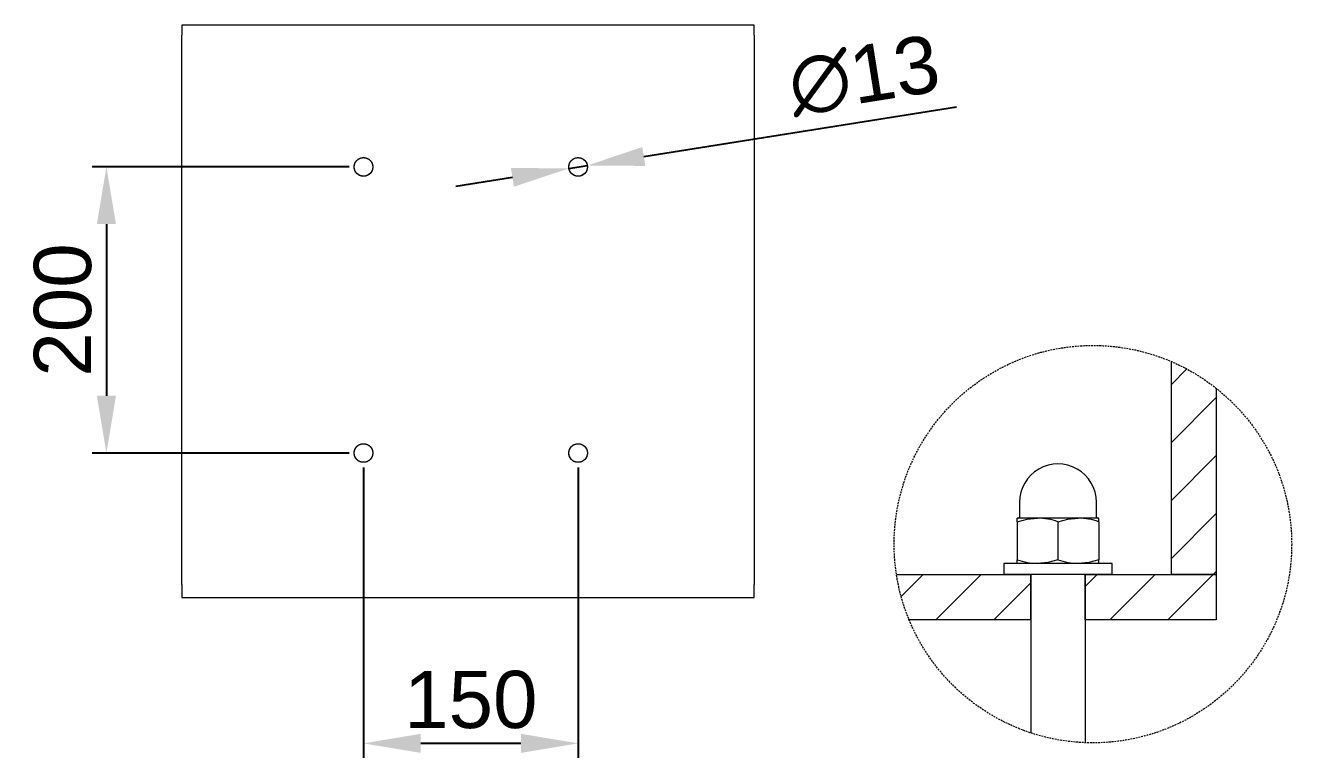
# Model space of a CAD drawing. Header units: millimetres. Extents: x -92 to 3826, y 8 to 2374.
# Drawn here: x 940 to 1825, y 40 to 552 of the extents above; entities that cross this region are included whole.
import ezdxf

# ---------------------------------------------------------------- set-up
doc = ezdxf.new("R2010")
doc.units = ezdxf.units.MM
doc.linetypes.add('HIDDEN', pattern=[1.905, 1.27, -0.635])
for name, color, linetype, lineweight in [('ZANO_R', 7, 'Continuous', 0), ('ZANO_R_przerywana', 7, 'HIDDEN', 0), ('ZANO_W', 1, 'Continuous', 0)]:
    doc.layers.add(name, color=color, linetype=linetype, lineweight=lineweight)
doc.styles.add('Arial', font='arial.ttf')
doc.styles.get("Standard").update_dxf_attribs({"font": 'ARIALUNI.TTF'})
doc.dimstyles.new('pl i ang', dxfattribs={"dimtxt": 50, "dimasz": 50, "dimexe": 1.25, "dimexo": 0.625, "dimgap": 10, "dimtad": 1, "dimtoh": 1, "dimtxsty": 'Standard', "dimcen": 2.5, "dimclrd": 1, "dimclre": 1, "dimclrt": 1, "dimadec": 0, "dimazin": 0, "dimtfac": 1, "dimtmove": 0, "dimatfit": 3, "dimfxl": 1, "dimarcsym": 1})

# ---------------------------------------------------------------- blocks, each defined once
blk = doc.blocks.new('*D393')
at = {"layer": 'ZANO_W', "color": 1, "lineweight": -2}
for p, q in [((1372.56, 460.72), (1591.14, 495.46)), ((1320.22, 452.41), (1333.05, 454.45)), ((1280.71, 446.13), (1241.21, 439.85))]:
    blk.add_line(p, q, dxfattribs=at)
at = {"layer": 'ZANO_W', "color": 1}
for points in [[(1371.51, 467.31), (1373.61, 454.14), (1333.05, 454.45)], [(1281.76, 439.54), (1279.67, 452.71), (1320.22, 452.41)]]:
    blk.add_solid(points, dxfattribs=at)
at = {"layer": 'ZANO_W', "color": 1, "insert": (1526.53, 517.13), "char_height": 40, "attachment_point": 5, "rotation": 9.02987, "style": 'Arial'}
blk.add_mtext('∅13', dxfattribs=at)
blk = doc.blocks.new('*D394')
at = {"layer": 'ZANO_W', "color": 1, "lineweight": -2}
for p, q in [((1166.64, 453.43), (986.97, 453.43)), ((996.97, 413.43), (996.97, 293.43)), ((1166.64, 253.43), (986.97, 253.43))]:
    blk.add_line(p, q, dxfattribs=at)
at = {"layer": 'ZANO_W', "color": 1}
for points in [[(1003.64, 413.43), (990.3, 413.43), (996.97, 453.43)], [(990.3, 293.43), (1003.64, 293.43), (996.97, 253.43)]]:
    blk.add_solid(points, dxfattribs=at)
at = {"layer": 'ZANO_W', "color": 1, "insert": (966.55, 353.43), "char_height": 40, "attachment_point": 5, "rotation": 90, "style": 'Arial'}
blk.add_mtext('200', dxfattribs=at)
blk = doc.blocks.new('*D395')
at = {"layer": 'ZANO_W', "color": 1, "lineweight": -2}
for p, q in [((1176.64, 243.43), (1176.64, 40.46)), ((1326.64, 243.43), (1326.64, 40.46)), ((1286.64, 50.46), (1216.64, 50.46))]:
    blk.add_line(p, q, dxfattribs=at)
at = {"layer": 'ZANO_W', "color": 1}
for points in [[(1216.64, 57.13), (1216.64, 43.8), (1176.64, 50.46)], [(1286.64, 43.8), (1286.64, 57.13), (1326.64, 50.46)]]:
    blk.add_solid(points, dxfattribs=at)
at = {"layer": 'ZANO_W', "color": 1, "insert": (1251.64, 80.89), "char_height": 40, "attachment_point": 5, "style": 'Arial'}
blk.add_mtext('150', dxfattribs=at)

msp = doc.modelspace()

# ---------------------------------------------------------------- linework, layer by layer
at = {"layer": 'ZANO_R'}
for p, q in [((1449.76, 552.43), (1049.76, 552.43)), ((1049.76, 552.43), (1049.76, 545.43)), ((1449.76, 545.43), (1449.76, 552.43)), ((1049.76, 161.43), (1049.76, 545.43)), ((1449.76, 545.43), (1449.76, 161.43)), ((1170.14, 453.65), (1170.15, 453.87)), ((1170.14, 453.43), (1170.14, 453.65)), ((1170.14, 453.21), (1170.14, 453.43)), ((1170.15, 453), (1170.14, 453.21)), ((1170.15, 453.87), (1170.17, 454.1)), ((1170.17, 452.78), (1170.15, 453)), ((1170.17, 454.1), (1170.2, 454.32)), ((1170.19, 452.57), (1170.17, 452.78)), ((1170.22, 452.35), (1170.19, 452.57)), ((1170.2, 454.32), (1170.23, 454.54)), ((1170.26, 452.14), (1170.22, 452.35)), ((1170.23, 454.54), (1170.27, 454.76)), ((1170.31, 451.93), (1170.26, 452.14)), ((1170.27, 454.76), (1170.32, 454.98)), ((1170.36, 451.72), (1170.31, 451.93)), ((1170.32, 454.98), (1170.38, 455.2)), ((1170.42, 451.52), (1170.36, 451.72)), ((1170.38, 455.2), (1170.45, 455.41)), ((1170.49, 451.31), (1170.42, 451.52)), ((1170.45, 455.41), (1170.52, 455.63)), ((1170.52, 455.63), (1170.6, 455.84)), ((1170.6, 455.84), (1170.69, 456.04)), ((1170.69, 456.04), (1170.78, 456.25)), ((1170.78, 456.25), (1170.88, 456.45)), ((1170.88, 456.45), (1170.99, 456.64)), ((1170.99, 456.64), (1171.1, 456.83)), ((1171.1, 456.83), (1171.22, 457.02)), ((1171.22, 457.02), (1171.34, 457.2)), ((1171.34, 457.2), (1171.47, 457.37)), ((1171.47, 457.37), (1171.61, 457.54)), ((1171.61, 457.54), (1171.75, 457.71)), ((1171.75, 457.71), (1171.9, 457.88)), ((1171.9, 457.88), (1172.05, 458.03)), ((1172.05, 458.03), (1172.21, 458.18)), ((1172.21, 458.18), (1172.37, 458.33)), ((1172.37, 458.33), (1172.54, 458.47)), ((1172.54, 458.47), (1172.71, 458.61)), ((1172.71, 458.61), (1172.89, 458.74)), ((1172.89, 458.74), (1173.07, 458.86)), ((1173.07, 458.86), (1173.26, 458.98)), ((1173.26, 458.98), (1173.45, 459.09)), ((1173.45, 459.09), (1173.64, 459.19)), ((1173.64, 459.19), (1173.84, 459.29)), ((1173.84, 459.29), (1174.04, 459.38)), ((1174.04, 459.38), (1174.24, 459.47)), ((1174.24, 459.47), (1174.44, 459.55)), ((1174.44, 459.55), (1174.65, 459.62)), ((1174.65, 459.62), (1174.86, 459.68)), ((1174.86, 459.68), (1175.07, 459.74)), ((1175.07, 459.74), (1175.29, 459.78)), ((1175.29, 459.78), (1175.5, 459.83)), ((1175.5, 459.83), (1175.72, 459.86)), ((1175.72, 459.86), (1175.94, 459.89)), ((1175.94, 459.89), (1176.16, 459.91)), ((1176.16, 459.91), (1176.38, 459.92)), ((1176.38, 459.92), (1176.6, 459.93)), ((1176.6, 459.93), (1176.82, 459.92)), ((1176.82, 459.92), (1177.03, 459.91)), ((1177.03, 459.91), (1177.25, 459.9)), ((1177.25, 459.9), (1177.47, 459.87)), ((1177.47, 459.87), (1177.69, 459.84)), ((1177.69, 459.84), (1177.9, 459.8)), ((1177.9, 459.8), (1178.12, 459.75)), ((1178.12, 459.75), (1178.33, 459.7)), ((1178.33, 459.7), (1178.54, 459.64)), ((1178.54, 459.64), (1178.75, 459.57)), ((1178.75, 459.57), (1178.96, 459.5)), ((1178.96, 459.5), (1179.16, 459.41)), ((1179.16, 459.41), (1179.36, 459.33)), ((1179.36, 459.33), (1179.56, 459.23)), ((1179.56, 459.23), (1179.76, 459.13)), ((1179.76, 459.13), (1179.95, 459.02)), ((1179.95, 459.02), (1180.13, 458.9)), ((1180.13, 458.9), (1180.32, 458.78)), ((1180.32, 458.78), (1180.49, 458.66)), ((1180.49, 458.66), (1180.67, 458.52)), ((1180.67, 458.52), (1180.84, 458.38)), ((1180.84, 458.38), (1181, 458.24)), ((1181, 458.24), (1181.16, 458.09)), ((1181.16, 458.09), (1181.32, 457.93)), ((1181.32, 457.93), (1181.47, 457.77)), ((1181.47, 457.77), (1181.61, 457.61)), ((1181.61, 457.61), (1181.75, 457.44)), ((1181.75, 457.44), (1181.88, 457.26)), ((1181.88, 457.26), (1182.01, 457.08)), ((1182.01, 457.08), (1182.13, 456.9)), ((1182.13, 456.9), (1182.24, 456.71)), ((1182.24, 456.71), (1182.35, 456.53)), ((1182.35, 456.53), (1182.45, 456.34)), ((1182.45, 456.34), (1182.54, 456.14)), ((1182.54, 456.14), (1182.63, 455.94)), ((1182.63, 455.94), (1182.71, 455.74)), ((1182.71, 455.74), (1182.78, 455.54)), ((1182.82, 451.44), (1182.75, 451.22)), ((1182.78, 455.54), (1182.85, 455.34)), ((1182.89, 451.65), (1182.82, 451.44)), ((1182.85, 455.34), (1182.91, 455.13)), ((1182.95, 451.87), (1182.89, 451.65)), ((1182.91, 455.13), (1182.96, 454.92)), ((1183, 452.09), (1182.95, 451.87)), ((1182.96, 454.92), (1183.01, 454.71)), ((1183.04, 452.31), (1183, 452.09)), ((1183.01, 454.71), (1183.05, 454.5)), ((1183.07, 452.53), (1183.04, 452.31)), ((1183.05, 454.5), (1183.08, 454.29)), ((1183.1, 452.75), (1183.07, 452.53)), ((1183.08, 454.29), (1183.1, 454.07)), ((1183.1, 454.07), (1183.12, 453.86)), ((1183.12, 452.98), (1183.1, 452.75)), ((1183.12, 453.86), (1183.13, 453.64)), ((1183.13, 453.2), (1183.12, 452.98)), ((1183.13, 453.64), (1183.14, 453.43)), ((1183.14, 453.43), (1183.13, 453.2)), ((1320.14, 453.65), (1320.15, 453.87)), ((1320.14, 453.43), (1320.14, 453.65)), ((1320.14, 453.21), (1320.14, 453.43)), ((1320.15, 453), (1320.14, 453.21)), ((1320.15, 453.87), (1320.17, 454.1)), ((1320.17, 452.78), (1320.15, 453)), ((1320.17, 454.1), (1320.2, 454.32)), ((1320.19, 452.57), (1320.17, 452.78)), ((1320.22, 452.35), (1320.19, 452.57)), ((1320.2, 454.32), (1320.23, 454.54)), ((1320.26, 452.14), (1320.22, 452.35)), ((1320.23, 454.54), (1320.27, 454.76)), ((1320.31, 451.93), (1320.26, 452.14)), ((1320.27, 454.76), (1320.32, 454.98)), ((1320.36, 451.72), (1320.31, 451.93)), ((1320.32, 454.98), (1320.38, 455.2)), ((1320.42, 451.52), (1320.36, 451.72)), ((1320.38, 455.2), (1320.45, 455.41)), ((1320.49, 451.31), (1320.42, 451.52)), ((1320.45, 455.41), (1320.52, 455.63)), ((1320.52, 455.63), (1320.6, 455.84)), ((1320.6, 455.84), (1320.69, 456.04)), ((1320.69, 456.04), (1320.78, 456.25)), ((1320.78, 456.25), (1320.88, 456.45)), ((1320.88, 456.45), (1320.99, 456.64)), ((1320.99, 456.64), (1321.1, 456.83)), ((1321.1, 456.83), (1321.22, 457.02)), ((1321.22, 457.02), (1321.34, 457.2)), ((1321.34, 457.2), (1321.47, 457.37)), ((1321.47, 457.37), (1321.61, 457.54)), ((1321.61, 457.54), (1321.75, 457.71)), ((1321.75, 457.71), (1321.9, 457.88)), ((1321.9, 457.88), (1322.05, 458.03)), ((1322.05, 458.03), (1322.21, 458.18)), ((1322.21, 458.18), (1322.37, 458.33)), ((1322.37, 458.33), (1322.54, 458.47)), ((1322.54, 458.47), (1322.71, 458.61)), ((1322.71, 458.61), (1322.89, 458.74)), ((1322.89, 458.74), (1323.07, 458.86)), ((1323.07, 458.86), (1323.26, 458.98)), ((1323.26, 458.98), (1323.45, 459.09)), ((1323.45, 459.09), (1323.64, 459.19)), ((1323.64, 459.19), (1323.84, 459.29)), ((1323.84, 459.29), (1324.04, 459.38)), ((1324.04, 459.38), (1324.24, 459.47)), ((1324.24, 459.47), (1324.44, 459.55)), ((1324.44, 459.55), (1324.65, 459.62)), ((1324.65, 459.62), (1324.86, 459.68)), ((1324.86, 459.68), (1325.07, 459.74)), ((1325.07, 459.74), (1325.29, 459.78)), ((1325.29, 459.78), (1325.5, 459.83)), ((1325.5, 459.83), (1325.72, 459.86)), ((1325.72, 459.86), (1325.94, 459.89)), ((1325.94, 459.89), (1326.16, 459.91)), ((1326.16, 459.91), (1326.38, 459.92)), ((1326.38, 459.92), (1326.6, 459.93)), ((1326.6, 459.93), (1326.82, 459.92)), ((1326.82, 459.92), (1327.03, 459.91)), ((1327.03, 459.91), (1327.25, 459.9)), ((1327.25, 459.9), (1327.47, 459.87)), ((1327.47, 459.87), (1327.69, 459.84)), ((1327.69, 459.84), (1327.9, 459.8)), ((1327.9, 459.8), (1328.12, 459.75)), ((1328.12, 459.75), (1328.33, 459.7)), ((1328.33, 459.7), (1328.54, 459.64)), ((1328.54, 459.64), (1328.75, 459.57)), ((1328.75, 459.57), (1328.96, 459.5)), ((1328.96, 459.5), (1329.16, 459.41)), ((1329.16, 459.41), (1329.36, 459.33)), ((1329.36, 459.33), (1329.56, 459.23)), ((1329.56, 459.23), (1329.76, 459.13)), ((1329.76, 459.13), (1329.95, 459.02)), ((1329.95, 459.02), (1330.13, 458.9)), ((1330.13, 458.9), (1330.32, 458.78)), ((1330.32, 458.78), (1330.49, 458.66)), ((1330.49, 458.66), (1330.67, 458.52)), ((1330.67, 458.52), (1330.84, 458.38)), ((1330.84, 458.38), (1331, 458.24)), ((1331, 458.24), (1331.16, 458.09)), ((1331.16, 458.09), (1331.32, 457.93)), ((1331.32, 457.93), (1331.47, 457.77)), ((1331.47, 457.77), (1331.61, 457.61)), ((1331.61, 457.61), (1331.75, 457.44)), ((1331.75, 457.44), (1331.88, 457.26)), ((1331.88, 457.26), (1332.01, 457.08)), ((1332.01, 457.08), (1332.13, 456.9)), ((1332.13, 456.9), (1332.24, 456.71)), ((1332.24, 456.71), (1332.35, 456.53)), ((1332.35, 456.53), (1332.45, 456.34)), ((1332.45, 456.34), (1332.54, 456.14)), ((1332.54, 456.14), (1332.63, 455.94)), ((1332.63, 455.94), (1332.71, 455.74)), ((1332.71, 455.74), (1332.78, 455.54)), ((1332.82, 451.44), (1332.75, 451.22)), ((1332.78, 455.54), (1332.85, 455.34)), ((1332.89, 451.65), (1332.82, 451.44)), ((1332.85, 455.34), (1332.91, 455.13)), ((1332.95, 451.87), (1332.89, 451.65)), ((1332.91, 455.13), (1332.96, 454.92)), ((1333, 452.09), (1332.95, 451.87)), ((1332.96, 454.92), (1333.01, 454.71)), ((1333.04, 452.31), (1333, 452.09)), ((1333.01, 454.71), (1333.05, 454.5)), ((1333.07, 452.53), (1333.04, 452.31)), ((1333.05, 454.5), (1333.08, 454.29)), ((1333.1, 452.75), (1333.07, 452.53)), ((1333.08, 454.29), (1333.1, 454.07)), ((1333.1, 454.07), (1333.12, 453.86)), ((1333.12, 452.98), (1333.1, 452.75)), ((1333.12, 453.86), (1333.13, 453.64)), ((1333.13, 453.2), (1333.12, 452.98)), ((1333.13, 453.64), (1333.14, 453.43)), ((1333.14, 453.43), (1333.13, 453.2)), ((1170.56, 451.11), (1170.49, 451.31)), ((1170.64, 450.91), (1170.56, 451.11)), ((1170.73, 450.71), (1170.64, 450.91)), ((1170.82, 450.52), (1170.73, 450.71)), ((1170.92, 450.33), (1170.82, 450.52)), ((1171.03, 450.14), (1170.92, 450.33)), ((1171.14, 449.95), (1171.03, 450.14)), ((1171.26, 449.77), (1171.14, 449.95)), ((1171.39, 449.59), (1171.26, 449.77)), ((1171.52, 449.42), (1171.39, 449.59)), ((1171.66, 449.25), (1171.52, 449.42)), ((1171.8, 449.08), (1171.66, 449.25)), ((1171.95, 448.92), (1171.8, 449.08)), ((1172.11, 448.76), (1171.95, 448.92)), ((1172.27, 448.61), (1172.11, 448.76)), ((1172.43, 448.47), (1172.27, 448.61)), ((1172.6, 448.33), (1172.43, 448.47)), ((1172.78, 448.2), (1172.6, 448.33)), ((1172.96, 448.07), (1172.78, 448.2)), ((1173.14, 447.95), (1172.96, 448.07)), ((1173.33, 447.83), (1173.14, 447.95)), ((1173.52, 447.72), (1173.33, 447.83)), ((1173.71, 447.62), (1173.52, 447.72)), ((1173.91, 447.53), (1173.71, 447.62)), ((1174.11, 447.44), (1173.91, 447.53)), ((1174.31, 447.36), (1174.11, 447.44)), ((1174.52, 447.28), (1174.31, 447.36)), ((1174.73, 447.21), (1174.52, 447.28)), ((1174.94, 447.15), (1174.73, 447.21)), ((1175.15, 447.1), (1174.94, 447.15)), ((1175.37, 447.05), (1175.15, 447.1)), ((1175.58, 447.01), (1175.37, 447.05)), ((1175.8, 446.98), (1175.58, 447.01)), ((1176.02, 446.96), (1175.8, 446.98)), ((1176.24, 446.94), (1176.02, 446.96)), ((1176.46, 446.93), (1176.24, 446.94)), ((1176.68, 446.93), (1176.46, 446.93)), ((1176.9, 446.93), (1176.68, 446.93)), ((1177.11, 446.94), (1176.9, 446.93)), ((1177.33, 446.96), (1177.11, 446.94)), ((1177.55, 446.99), (1177.33, 446.96)), ((1177.77, 447.03), (1177.55, 446.99)), ((1177.98, 447.07), (1177.77, 447.03)), ((1178.2, 447.12), (1177.98, 447.07)), ((1178.41, 447.17), (1178.2, 447.12)), ((1178.62, 447.24), (1178.41, 447.17)), ((1178.83, 447.31), (1178.62, 447.24)), ((1179.03, 447.38), (1178.83, 447.31)), ((1179.24, 447.47), (1179.03, 447.38)), ((1179.44, 447.56), (1179.24, 447.47)), ((1179.63, 447.66), (1179.44, 447.56)), ((1179.83, 447.76), (1179.63, 447.66)), ((1180.01, 447.87), (1179.83, 447.76)), ((1180.2, 447.99), (1180.01, 447.87)), ((1180.38, 448.11), (1180.2, 447.99)), ((1180.56, 448.24), (1180.38, 448.11)), ((1180.73, 448.38), (1180.56, 448.24)), ((1180.9, 448.52), (1180.73, 448.38)), ((1181.06, 448.67), (1180.9, 448.52)), ((1181.22, 448.82), (1181.06, 448.67)), ((1181.37, 448.98), (1181.22, 448.82)), ((1181.52, 449.14), (1181.37, 448.98)), ((1181.66, 449.31), (1181.52, 449.14)), ((1181.8, 449.48), (1181.66, 449.31)), ((1181.93, 449.66), (1181.8, 449.48)), ((1182.05, 449.84), (1181.93, 449.66)), ((1182.17, 450.02), (1182.05, 449.84)), ((1182.28, 450.21), (1182.17, 450.02)), ((1182.39, 450.4), (1182.28, 450.21)), ((1182.49, 450.6), (1182.39, 450.4)), ((1182.59, 450.81), (1182.49, 450.6)), ((1182.67, 451.01), (1182.59, 450.81)), ((1182.75, 451.22), (1182.67, 451.01)), ((1320.56, 451.11), (1320.49, 451.31)), ((1320.64, 450.91), (1320.56, 451.11)), ((1320.73, 450.71), (1320.64, 450.91)), ((1320.82, 450.52), (1320.73, 450.71)), ((1320.92, 450.33), (1320.82, 450.52)), ((1321.03, 450.14), (1320.92, 450.33)), ((1321.14, 449.95), (1321.03, 450.14)), ((1321.26, 449.77), (1321.14, 449.95)), ((1321.39, 449.59), (1321.26, 449.77)), ((1321.52, 449.42), (1321.39, 449.59)), ((1321.66, 449.25), (1321.52, 449.42)), ((1321.8, 449.08), (1321.66, 449.25)), ((1321.95, 448.92), (1321.8, 449.08)), ((1322.11, 448.76), (1321.95, 448.92)), ((1322.27, 448.61), (1322.11, 448.76)), ((1322.43, 448.47), (1322.27, 448.61)), ((1322.6, 448.33), (1322.43, 448.47)), ((1322.78, 448.2), (1322.6, 448.33)), ((1322.96, 448.07), (1322.78, 448.2)), ((1323.14, 447.95), (1322.96, 448.07)), ((1323.33, 447.83), (1323.14, 447.95)), ((1323.52, 447.72), (1323.33, 447.83)), ((1323.71, 447.62), (1323.52, 447.72)), ((1323.91, 447.53), (1323.71, 447.62)), ((1324.11, 447.44), (1323.91, 447.53)), ((1324.31, 447.36), (1324.11, 447.44)), ((1324.52, 447.28), (1324.31, 447.36)), ((1324.73, 447.21), (1324.52, 447.28)), ((1324.94, 447.15), (1324.73, 447.21)), ((1325.15, 447.1), (1324.94, 447.15)), ((1325.37, 447.05), (1325.15, 447.1)), ((1325.58, 447.01), (1325.37, 447.05)), ((1325.8, 446.98), (1325.58, 447.01)), ((1326.02, 446.96), (1325.8, 446.98)), ((1326.24, 446.94), (1326.02, 446.96)), ((1326.46, 446.93), (1326.24, 446.94)), ((1326.68, 446.93), (1326.46, 446.93)), ((1326.9, 446.93), (1326.68, 446.93)), ((1327.11, 446.94), (1326.9, 446.93)), ((1327.33, 446.96), (1327.11, 446.94)), ((1327.55, 446.99), (1327.33, 446.96)), ((1327.77, 447.03), (1327.55, 446.99)), ((1327.98, 447.07), (1327.77, 447.03)), ((1328.2, 447.12), (1327.98, 447.07)), ((1328.41, 447.17), (1328.2, 447.12)), ((1328.62, 447.24), (1328.41, 447.17)), ((1328.83, 447.31), (1328.62, 447.24)), ((1329.03, 447.38), (1328.83, 447.31)), ((1329.24, 447.47), (1329.03, 447.38)), ((1329.44, 447.56), (1329.24, 447.47)), ((1329.63, 447.66), (1329.44, 447.56)), ((1329.83, 447.76), (1329.63, 447.66)), ((1330.01, 447.87), (1329.83, 447.76)), ((1330.2, 447.99), (1330.01, 447.87)), ((1330.38, 448.11), (1330.2, 447.99)), ((1330.56, 448.24), (1330.38, 448.11)), ((1330.73, 448.38), (1330.56, 448.24)), ((1330.9, 448.52), (1330.73, 448.38)), ((1331.06, 448.67), (1330.9, 448.52)), ((1331.22, 448.82), (1331.06, 448.67)), ((1331.37, 448.98), (1331.22, 448.82)), ((1331.52, 449.14), (1331.37, 448.98)), ((1331.66, 449.31), (1331.52, 449.14)), ((1331.8, 449.48), (1331.66, 449.31)), ((1331.93, 449.66), (1331.8, 449.48)), ((1332.05, 449.84), (1331.93, 449.66)), ((1332.17, 450.02), (1332.05, 449.84)), ((1332.28, 450.21), (1332.17, 450.02)), ((1332.39, 450.4), (1332.28, 450.21)), ((1332.49, 450.6), (1332.39, 450.4)), ((1332.59, 450.81), (1332.49, 450.6)), ((1332.67, 451.01), (1332.59, 450.81)), ((1332.75, 451.22), (1332.67, 451.01)), ((1741.02, 317.46), (1741.02, 168.42)), ((1741.02, 301.19), (1752, 312.18)), ((1741.02, 260.64), (1772.62, 292.25)), ((1772.62, 298.65), (1772.62, 168.42)), ((1170.99, 256.64), (1171.1, 256.83)), ((1171.1, 256.83), (1171.22, 257.02)), ((1171.22, 257.02), (1171.34, 257.2)), ((1171.34, 257.2), (1171.47, 257.37)), ((1171.47, 257.37), (1171.61, 257.54)), ((1171.61, 257.54), (1171.75, 257.71)), ((1171.75, 257.71), (1171.9, 257.88)), ((1171.9, 257.88), (1172.05, 258.03)), ((1172.05, 258.03), (1172.21, 258.18)), ((1172.21, 258.18), (1172.37, 258.33)), ((1172.37, 258.33), (1172.54, 258.47)), ((1172.54, 258.47), (1172.71, 258.61)), ((1172.71, 258.61), (1172.89, 258.74)), ((1172.89, 258.74), (1173.07, 258.86)), ((1173.07, 258.86), (1173.26, 258.98)), ((1173.26, 258.98), (1173.45, 259.09)), ((1173.45, 259.09), (1173.64, 259.19)), ((1173.64, 259.19), (1173.84, 259.29)), ((1173.84, 259.29), (1174.04, 259.38)), ((1174.04, 259.38), (1174.24, 259.47)), ((1174.24, 259.47), (1174.44, 259.55)), ((1174.44, 259.55), (1174.65, 259.62)), ((1174.65, 259.62), (1174.86, 259.68)), ((1174.86, 259.68), (1175.07, 259.74)), ((1175.07, 259.74), (1175.29, 259.78)), ((1175.29, 259.78), (1175.5, 259.83)), ((1175.5, 259.83), (1175.72, 259.86)), ((1175.72, 259.86), (1175.94, 259.89)), ((1175.94, 259.89), (1176.16, 259.91)), ((1176.16, 259.91), (1176.38, 259.92)), ((1176.38, 259.92), (1176.6, 259.93)), ((1176.6, 259.93), (1176.82, 259.92)), ((1176.82, 259.92), (1177.03, 259.91)), ((1177.03, 259.91), (1177.25, 259.9)), ((1177.25, 259.9), (1177.47, 259.87)), ((1177.47, 259.87), (1177.69, 259.84)), ((1177.69, 259.84), (1177.9, 259.8)), ((1177.9, 259.8), (1178.12, 259.75)), ((1178.12, 259.75), (1178.33, 259.7)), ((1178.33, 259.7), (1178.54, 259.64)), ((1178.54, 259.64), (1178.75, 259.57)), ((1178.75, 259.57), (1178.96, 259.5)), ((1178.96, 259.5), (1179.16, 259.41)), ((1179.16, 259.41), (1179.36, 259.33)), ((1179.36, 259.33), (1179.56, 259.23)), ((1179.56, 259.23), (1179.76, 259.13)), ((1179.76, 259.13), (1179.95, 259.02)), ((1179.95, 259.02), (1180.13, 258.9)), ((1180.13, 258.9), (1180.32, 258.78)), ((1180.32, 258.78), (1180.49, 258.66)), ((1180.49, 258.66), (1180.67, 258.52)), ((1180.67, 258.52), (1180.84, 258.38)), ((1180.84, 258.38), (1181, 258.24)), ((1181, 258.24), (1181.16, 258.09)), ((1181.16, 258.09), (1181.32, 257.93)), ((1181.32, 257.93), (1181.47, 257.77)), ((1181.47, 257.77), (1181.61, 257.61)), ((1181.61, 257.61), (1181.75, 257.44)), ((1181.75, 257.44), (1181.88, 257.26)), ((1181.88, 257.26), (1182.01, 257.08)), ((1182.01, 257.08), (1182.13, 256.9)), ((1182.13, 256.9), (1182.24, 256.71)), ((1182.24, 256.71), (1182.35, 256.53)), ((1320.99, 256.64), (1321.1, 256.83)), ((1321.1, 256.83), (1321.22, 257.02)), ((1321.22, 257.02), (1321.34, 257.2)), ((1321.34, 257.2), (1321.47, 257.37)), ((1321.47, 257.37), (1321.61, 257.54)), ((1321.61, 257.54), (1321.75, 257.71)), ((1321.75, 257.71), (1321.9, 257.88)), ((1321.9, 257.88), (1322.05, 258.03)), ((1322.05, 258.03), (1322.21, 258.18)), ((1322.21, 258.18), (1322.37, 258.33)), ((1322.37, 258.33), (1322.54, 258.47)), ((1322.54, 258.47), (1322.71, 258.61)), ((1322.71, 258.61), (1322.89, 258.74)), ((1322.89, 258.74), (1323.07, 258.86)), ((1323.07, 258.86), (1323.26, 258.98)), ((1323.26, 258.98), (1323.45, 259.09)), ((1323.45, 259.09), (1323.64, 259.19)), ((1323.64, 259.19), (1323.84, 259.29)), ((1323.84, 259.29), (1324.04, 259.38)), ((1324.04, 259.38), (1324.24, 259.47)), ((1324.24, 259.47), (1324.44, 259.55)), ((1324.44, 259.55), (1324.65, 259.62)), ((1324.65, 259.62), (1324.86, 259.68)), ((1324.86, 259.68), (1325.07, 259.74)), ((1325.07, 259.74), (1325.29, 259.78)), ((1325.29, 259.78), (1325.5, 259.83)), ((1325.5, 259.83), (1325.72, 259.86)), ((1325.72, 259.86), (1325.94, 259.89)), ((1325.94, 259.89), (1326.16, 259.91)), ((1326.16, 259.91), (1326.38, 259.92)), ((1326.38, 259.92), (1326.6, 259.93)), ((1326.6, 259.93), (1326.82, 259.92)), ((1326.82, 259.92), (1327.03, 259.91)), ((1327.03, 259.91), (1327.25, 259.9)), ((1327.25, 259.9), (1327.47, 259.87)), ((1327.47, 259.87), (1327.69, 259.84)), ((1327.69, 259.84), (1327.9, 259.8)), ((1327.9, 259.8), (1328.12, 259.75)), ((1328.12, 259.75), (1328.33, 259.7)), ((1328.33, 259.7), (1328.54, 259.64)), ((1328.54, 259.64), (1328.75, 259.57)), ((1328.75, 259.57), (1328.96, 259.5)), ((1328.96, 259.5), (1329.16, 259.41)), ((1329.16, 259.41), (1329.36, 259.33)), ((1329.36, 259.33), (1329.56, 259.23)), ((1329.56, 259.23), (1329.76, 259.13)), ((1329.76, 259.13), (1329.95, 259.02)), ((1329.95, 259.02), (1330.13, 258.9)), ((1330.13, 258.9), (1330.32, 258.78)), ((1330.32, 258.78), (1330.49, 258.66)), ((1330.49, 258.66), (1330.67, 258.52)), ((1330.67, 258.52), (1330.84, 258.38)), ((1330.84, 258.38), (1331, 258.24)), ((1331, 258.24), (1331.16, 258.09)), ((1331.16, 258.09), (1331.32, 257.93)), ((1331.32, 257.93), (1331.47, 257.77)), ((1331.47, 257.77), (1331.61, 257.61)), ((1331.61, 257.61), (1331.75, 257.44)), ((1331.75, 257.44), (1331.88, 257.26)), ((1331.88, 257.26), (1332.01, 257.08)), ((1332.01, 257.08), (1332.13, 256.9)), ((1332.13, 256.9), (1332.24, 256.71)), ((1332.24, 256.71), (1332.35, 256.53)), ((1170.14, 253.65), (1170.15, 253.87)), ((1170.14, 253.43), (1170.14, 253.65)), ((1170.14, 253.21), (1170.14, 253.43)), ((1170.15, 253), (1170.14, 253.21)), ((1170.15, 253.87), (1170.17, 254.1)), ((1170.17, 252.78), (1170.15, 253)), ((1170.17, 254.1), (1170.2, 254.32)), ((1170.19, 252.57), (1170.17, 252.78)), ((1170.22, 252.35), (1170.19, 252.57)), ((1170.2, 254.32), (1170.23, 254.54)), ((1170.26, 252.14), (1170.22, 252.35)), ((1170.23, 254.54), (1170.27, 254.76)), ((1170.31, 251.93), (1170.26, 252.14)), ((1170.27, 254.76), (1170.32, 254.98)), ((1170.36, 251.72), (1170.31, 251.93)), ((1170.32, 254.98), (1170.38, 255.2)), ((1170.42, 251.52), (1170.36, 251.72)), ((1170.38, 255.2), (1170.45, 255.41)), ((1170.49, 251.31), (1170.42, 251.52)), ((1170.45, 255.41), (1170.52, 255.63)), ((1170.56, 251.11), (1170.49, 251.31)), ((1170.52, 255.63), (1170.6, 255.84)), ((1170.64, 250.91), (1170.56, 251.11)), ((1170.6, 255.84), (1170.69, 256.04)), ((1170.73, 250.71), (1170.64, 250.91)), ((1170.69, 256.04), (1170.78, 256.25)), ((1170.82, 250.52), (1170.73, 250.71)), ((1170.78, 256.25), (1170.88, 256.45)), ((1170.92, 250.33), (1170.82, 250.52)), ((1170.88, 256.45), (1170.99, 256.64)), ((1171.03, 250.14), (1170.92, 250.33)), ((1171.14, 249.95), (1171.03, 250.14)), ((1171.26, 249.77), (1171.14, 249.95)), ((1171.39, 249.59), (1171.26, 249.77)), ((1171.52, 249.42), (1171.39, 249.59)), ((1171.66, 249.25), (1171.52, 249.42)), ((1171.8, 249.08), (1171.66, 249.25)), ((1171.95, 248.92), (1171.8, 249.08)), ((1172.11, 248.76), (1171.95, 248.92)), ((1172.27, 248.61), (1172.11, 248.76)), ((1172.43, 248.47), (1172.27, 248.61)), ((1172.6, 248.33), (1172.43, 248.47)), ((1172.78, 248.2), (1172.6, 248.33)), ((1172.96, 248.07), (1172.78, 248.2)), ((1173.14, 247.95), (1172.96, 248.07)), ((1173.33, 247.83), (1173.14, 247.95)), ((1173.52, 247.72), (1173.33, 247.83)), ((1180.01, 247.87), (1179.83, 247.76)), ((1180.2, 247.99), (1180.01, 247.87)), ((1180.38, 248.11), (1180.2, 247.99)), ((1180.56, 248.24), (1180.38, 248.11)), ((1180.73, 248.38), (1180.56, 248.24)), ((1180.9, 248.52), (1180.73, 248.38)), ((1181.06, 248.67), (1180.9, 248.52)), ((1181.22, 248.82), (1181.06, 248.67)), ((1181.37, 248.98), (1181.22, 248.82)), ((1181.52, 249.14), (1181.37, 248.98)), ((1181.66, 249.31), (1181.52, 249.14)), ((1181.8, 249.48), (1181.66, 249.31)), ((1181.93, 249.66), (1181.8, 249.48)), ((1182.05, 249.84), (1181.93, 249.66)), ((1182.17, 250.02), (1182.05, 249.84)), ((1182.28, 250.21), (1182.17, 250.02)), ((1182.39, 250.4), (1182.28, 250.21)), ((1182.35, 256.53), (1182.45, 256.34)), ((1182.49, 250.6), (1182.39, 250.4)), ((1182.45, 256.34), (1182.54, 256.14)), ((1182.59, 250.81), (1182.49, 250.6)), ((1182.54, 256.14), (1182.63, 255.94)), ((1182.67, 251.01), (1182.59, 250.81)), ((1182.63, 255.94), (1182.71, 255.74)), ((1182.75, 251.22), (1182.67, 251.01)), ((1182.71, 255.74), (1182.78, 255.54)), ((1182.82, 251.44), (1182.75, 251.22)), ((1182.78, 255.54), (1182.85, 255.34)), ((1182.89, 251.65), (1182.82, 251.44)), ((1182.85, 255.34), (1182.91, 255.13)), ((1182.95, 251.87), (1182.89, 251.65)), ((1182.91, 255.13), (1182.96, 254.92)), ((1183, 252.09), (1182.95, 251.87)), ((1182.96, 254.92), (1183.01, 254.71)), ((1183.04, 252.31), (1183, 252.09)), ((1183.01, 254.71), (1183.05, 254.5)), ((1183.07, 252.53), (1183.04, 252.31)), ((1183.05, 254.5), (1183.08, 254.29)), ((1183.1, 252.75), (1183.07, 252.53)), ((1183.08, 254.29), (1183.1, 254.07)), ((1183.1, 254.07), (1183.12, 253.86)), ((1183.12, 252.98), (1183.1, 252.75)), ((1183.12, 253.86), (1183.13, 253.64)), ((1183.13, 253.2), (1183.12, 252.98)), ((1183.13, 253.64), (1183.14, 253.43)), ((1183.14, 253.43), (1183.13, 253.2)), ((1320.14, 253.65), (1320.15, 253.87)), ((1320.14, 253.43), (1320.14, 253.65)), ((1320.14, 253.21), (1320.14, 253.43)), ((1320.15, 253), (1320.14, 253.21)), ((1320.15, 253.87), (1320.17, 254.1)), ((1320.17, 252.78), (1320.15, 253)), ((1320.17, 254.1), (1320.2, 254.32)), ((1320.19, 252.57), (1320.17, 252.78)), ((1320.22, 252.35), (1320.19, 252.57)), ((1320.2, 254.32), (1320.23, 254.54)), ((1320.26, 252.14), (1320.22, 252.35)), ((1320.23, 254.54), (1320.27, 254.76)), ((1320.31, 251.93), (1320.26, 252.14)), ((1320.27, 254.76), (1320.32, 254.98)), ((1320.36, 251.72), (1320.31, 251.93)), ((1320.32, 254.98), (1320.38, 255.2)), ((1320.42, 251.52), (1320.36, 251.72)), ((1320.38, 255.2), (1320.45, 255.41)), ((1320.49, 251.31), (1320.42, 251.52)), ((1320.45, 255.41), (1320.52, 255.63)), ((1320.56, 251.11), (1320.49, 251.31)), ((1320.52, 255.63), (1320.6, 255.84)), ((1320.64, 250.91), (1320.56, 251.11)), ((1320.6, 255.84), (1320.69, 256.04)), ((1320.73, 250.71), (1320.64, 250.91)), ((1320.69, 256.04), (1320.78, 256.25)), ((1320.82, 250.52), (1320.73, 250.71)), ((1320.78, 256.25), (1320.88, 256.45)), ((1320.92, 250.33), (1320.82, 250.52)), ((1320.88, 256.45), (1320.99, 256.64)), ((1321.03, 250.14), (1320.92, 250.33)), ((1321.14, 249.95), (1321.03, 250.14)), ((1321.26, 249.77), (1321.14, 249.95)), ((1321.39, 249.59), (1321.26, 249.77)), ((1321.52, 249.42), (1321.39, 249.59)), ((1321.66, 249.25), (1321.52, 249.42)), ((1321.8, 249.08), (1321.66, 249.25)), ((1321.95, 248.92), (1321.8, 249.08)), ((1322.11, 248.76), (1321.95, 248.92)), ((1322.27, 248.61), (1322.11, 248.76)), ((1322.43, 248.47), (1322.27, 248.61)), ((1322.6, 248.33), (1322.43, 248.47)), ((1322.78, 248.2), (1322.6, 248.33)), ((1322.96, 248.07), (1322.78, 248.2)), ((1323.14, 247.95), (1322.96, 248.07)), ((1323.33, 247.83), (1323.14, 247.95)), ((1323.52, 247.72), (1323.33, 247.83)), ((1330.01, 247.87), (1329.83, 247.76)), ((1330.2, 247.99), (1330.01, 247.87)), ((1330.38, 248.11), (1330.2, 247.99)), ((1330.56, 248.24), (1330.38, 248.11)), ((1330.73, 248.38), (1330.56, 248.24)), ((1330.9, 248.52), (1330.73, 248.38)), ((1331.06, 248.67), (1330.9, 248.52)), ((1331.22, 248.82), (1331.06, 248.67)), ((1331.37, 248.98), (1331.22, 248.82)), ((1331.52, 249.14), (1331.37, 248.98)), ((1331.66, 249.31), (1331.52, 249.14)), ((1331.8, 249.48), (1331.66, 249.31)), ((1331.93, 249.66), (1331.8, 249.48)), ((1332.05, 249.84), (1331.93, 249.66)), ((1332.17, 250.02), (1332.05, 249.84)), ((1332.28, 250.21), (1332.17, 250.02)), ((1332.39, 250.4), (1332.28, 250.21)), ((1332.35, 256.53), (1332.45, 256.34)), ((1332.49, 250.6), (1332.39, 250.4)), ((1332.45, 256.34), (1332.54, 256.14)), ((1332.59, 250.81), (1332.49, 250.6)), ((1332.54, 256.14), (1332.63, 255.94)), ((1332.67, 251.01), (1332.59, 250.81)), ((1332.63, 255.94), (1332.71, 255.74)), ((1332.75, 251.22), (1332.67, 251.01)), ((1332.71, 255.74), (1332.78, 255.54)), ((1332.82, 251.44), (1332.75, 251.22)), ((1332.78, 255.54), (1332.85, 255.34)), ((1332.89, 251.65), (1332.82, 251.44)), ((1332.85, 255.34), (1332.91, 255.13)), ((1332.95, 251.87), (1332.89, 251.65)), ((1332.91, 255.13), (1332.96, 254.92)), ((1333, 252.09), (1332.95, 251.87)), ((1332.96, 254.92), (1333.01, 254.71)), ((1333.04, 252.31), (1333, 252.09)), ((1333.01, 254.71), (1333.05, 254.5)), ((1333.07, 252.53), (1333.04, 252.31)), ((1333.05, 254.5), (1333.08, 254.29)), ((1333.1, 252.75), (1333.07, 252.53)), ((1333.08, 254.29), (1333.1, 254.07)), ((1333.1, 254.07), (1333.12, 253.86)), ((1333.12, 252.98), (1333.1, 252.75)), ((1333.12, 253.86), (1333.13, 253.64)), ((1333.13, 253.2), (1333.12, 252.98)), ((1333.13, 253.64), (1333.14, 253.43)), ((1333.14, 253.43), (1333.13, 253.2)), ((1741.02, 220.09), (1772.62, 251.7)), ((1173.71, 247.62), (1173.52, 247.72)), ((1173.91, 247.53), (1173.71, 247.62)), ((1174.11, 247.44), (1173.91, 247.53)), ((1174.31, 247.36), (1174.11, 247.44)), ((1174.52, 247.28), (1174.31, 247.36)), ((1174.73, 247.21), (1174.52, 247.28)), ((1174.94, 247.15), (1174.73, 247.21)), ((1175.15, 247.1), (1174.94, 247.15)), ((1175.37, 247.05), (1175.15, 247.1)), ((1175.58, 247.01), (1175.37, 247.05)), ((1175.8, 246.98), (1175.58, 247.01)), ((1176.02, 246.96), (1175.8, 246.98)), ((1176.24, 246.94), (1176.02, 246.96)), ((1176.46, 246.93), (1176.24, 246.94)), ((1176.68, 246.93), (1176.46, 246.93)), ((1176.9, 246.93), (1176.68, 246.93)), ((1177.11, 246.94), (1176.9, 246.93)), ((1177.33, 246.96), (1177.11, 246.94)), ((1177.55, 246.99), (1177.33, 246.96)), ((1177.77, 247.03), (1177.55, 246.99)), ((1177.98, 247.07), (1177.77, 247.03)), ((1178.2, 247.12), (1177.98, 247.07)), ((1178.41, 247.17), (1178.2, 247.12)), ((1178.62, 247.24), (1178.41, 247.17)), ((1178.83, 247.31), (1178.62, 247.24)), ((1179.03, 247.38), (1178.83, 247.31)), ((1179.24, 247.47), (1179.03, 247.38)), ((1179.44, 247.56), (1179.24, 247.47)), ((1179.63, 247.66), (1179.44, 247.56)), ((1179.83, 247.76), (1179.63, 247.66)), ((1323.71, 247.62), (1323.52, 247.72)), ((1323.91, 247.53), (1323.71, 247.62)), ((1324.11, 247.44), (1323.91, 247.53)), ((1324.31, 247.36), (1324.11, 247.44)), ((1324.52, 247.28), (1324.31, 247.36)), ((1324.73, 247.21), (1324.52, 247.28)), ((1324.94, 247.15), (1324.73, 247.21)), ((1325.15, 247.1), (1324.94, 247.15)), ((1325.37, 247.05), (1325.15, 247.1)), ((1325.58, 247.01), (1325.37, 247.05)), ((1325.8, 246.98), (1325.58, 247.01)), ((1326.02, 246.96), (1325.8, 246.98)), ((1326.24, 246.94), (1326.02, 246.96)), ((1326.46, 246.93), (1326.24, 246.94)), ((1326.68, 246.93), (1326.46, 246.93)), ((1326.9, 246.93), (1326.68, 246.93)), ((1327.11, 246.94), (1326.9, 246.93)), ((1327.33, 246.96), (1327.11, 246.94)), ((1327.55, 246.99), (1327.33, 246.96)), ((1327.77, 247.03), (1327.55, 246.99)), ((1327.98, 247.07), (1327.77, 247.03)), ((1328.2, 247.12), (1327.98, 247.07)), ((1328.41, 247.17), (1328.2, 247.12)), ((1328.62, 247.24), (1328.41, 247.17)), ((1328.83, 247.31), (1328.62, 247.24)), ((1329.03, 247.38), (1328.83, 247.31)), ((1329.24, 247.47), (1329.03, 247.38)), ((1329.44, 247.56), (1329.24, 247.47)), ((1329.63, 247.66), (1329.44, 247.56)), ((1329.83, 247.76), (1329.63, 247.66)), ((1635.13, 218.99), (1635.13, 208.71)), ((1688.87, 208.71), (1688.87, 218.99)), ((1633.55, 205.38), (1633.55, 207.92)), ((1647.78, 207.92), (1633.55, 207.92)), ((1633.55, 205.38), (1640.52, 207.23)), ((1633.55, 205.38), (1633.55, 178.86)), ((1640.52, 207.23), (1647.78, 207.92)), ((1676.22, 207.92), (1647.78, 207.92)), ((1662, 205.38), (1668.97, 207.23)), ((1662, 205.38), (1662, 178.86)), ((1668.97, 207.23), (1676.22, 207.92)), ((1690.45, 207.92), (1676.22, 207.92)), ((1690.45, 205.38), (1690.45, 207.92)), ((1690.45, 205.38), (1690.45, 178.86)), ((1741.02, 179.55), (1772.62, 211.15)), ((1633.55, 176.32), (1633.55, 178.86)), ((1655.03, 177.01), (1647.78, 176.32)), ((1662, 178.86), (1655.03, 177.01)), ((1683.48, 177.01), (1676.22, 176.32)), ((1690.45, 178.86), (1683.48, 177.01)), ((1690.45, 176.32), (1690.45, 178.86)), ((1549.14, 168.49), (1643.04, 168.42)), ((1552.42, 153.14), (1567.76, 168.48)), ((1576.64, 136.81), (1608.27, 168.45)), ((1624.07, 176.32), (1624.07, 168.42)), ((1699.93, 176.32), (1624.07, 176.32)), ((1699.93, 168.42), (1624.07, 168.42)), ((1643.04, 136.81), (1643.04, 168.42)), ((1643.04, 168.42), (1643.04, 57.76)), ((1680.96, 136.81), (1680.96, 168.42)), ((1680.96, 168.42), (1772.62, 168.42)), ((1680.96, 168.42), (1680.96, 50.92)), ((1680.96, 160.04), (1689.34, 168.42)), ((1698.28, 136.81), (1729.89, 168.42)), ((1699.93, 168.42), (1699.93, 176.32)), ((1738.83, 136.81), (1770.44, 168.42)), ((1772.62, 168.42), (1741.02, 168.42)), ((1770.44, 168.42), (1772.62, 170.6)), ((1049.76, 161.43), (1049.76, 152.43)), ((1449.76, 152.43), (1449.76, 161.43)), ((1617.18, 136.81), (1643.04, 162.66)), ((1049.76, 152.43), (1449.76, 152.43)), ((1643.04, 136.81), (1557.37, 136.81)), ((1772.62, 136.81), (1680.96, 136.81))]:
    msp.add_line(p, q, dxfattribs=at)
msp.add_lwpolyline([(1772.62, 168.42), (1772.62, 136.81)], dxfattribs=at)
for centre in [(1176.64, 453.43), (1326.64, 453.43), (1176.64, 253.43), (1326.64, 253.43)]:
    msp.add_circle(centre, 6.5, dxfattribs=at)
for centre, radius, start, end in [((1662, 218.99), 26.87, 359.99973, 180.00027), ((1634.34, 208.71), 0.79, 270.00294, 359.99024), ((1647.41, 164.81), 43.12, 70.22696, 89.51677), ((1675.86, 164.81), 43.12, 70.22696, 89.51677), ((1689.66, 208.71), 0.79, 180.00976, 269.99706), ((1648.14, 219.44), 43.12, 250.22793, 269.51626), ((1676.59, 219.44), 43.12, 250.22793, 269.51626)]:
    msp.add_arc(centre, radius, start, end, dxfattribs=at)
at = {"layer": 'ZANO_R_przerywana', "color": 1}
msp.add_circle((1686.42, 189.73), 138.91, dxfattribs=at)

# ---------------------------------------------------------------- dimensions: what is measured, and where the dimension line sits
at = {"layer": 'ZANO_W'}
dim = msp.add_diameter_dim_2p(p1=(1320.22, 452.41), p2=(1333.05, 454.45), dimstyle='pl i ang', override={"dimtxt": 40, "dimasz": 40, "dimexe": 10, "dimexo": 10, "dimtoh": 0, "dimdec": 0, "dimtxsty": 'Arial', "dimtdec": 0, "dimtmove": 1}, dxfattribs=at)
dim.commit()
dim.dimension.update_dxf_attribs({"geometry": '*D393', "text_midpoint": (1531.48, 485.98), "dimtype": 163})
dim = msp.add_linear_dim(base=(996.97, 253.43), p1=(1176.64, 453.43), p2=(1176.64, 253.43), angle=90, dimstyle='pl i ang', override={"dimtxt": 40, "dimasz": 40, "dimexe": 10, "dimexo": 10, "dimtoh": 0, "dimdec": 0, "dimtxsty": 'Arial', "dimtdec": 0, "dimtmove": 1}, dxfattribs=at)
dim.commit()
dim.dimension.update_dxf_attribs({"geometry": '*D394', "text_midpoint": (966.55, 353.43)})
dim = msp.add_linear_dim(base=(1176.64, 50.46), p1=(1326.64, 253.43), p2=(1176.64, 253.43), dimstyle='pl i ang', override={"dimtxt": 40, "dimasz": 40, "dimexe": 10, "dimexo": 10, "dimtoh": 0, "dimdec": 0, "dimtxsty": 'Arial', "dimtdec": 0, "dimtmove": 1}, dxfattribs=at)
dim.commit()
dim.dimension.update_dxf_attribs({"geometry": '*D395', "text_midpoint": (1251.64, 80.89)})

doc.saveas('drawing.dxf')
